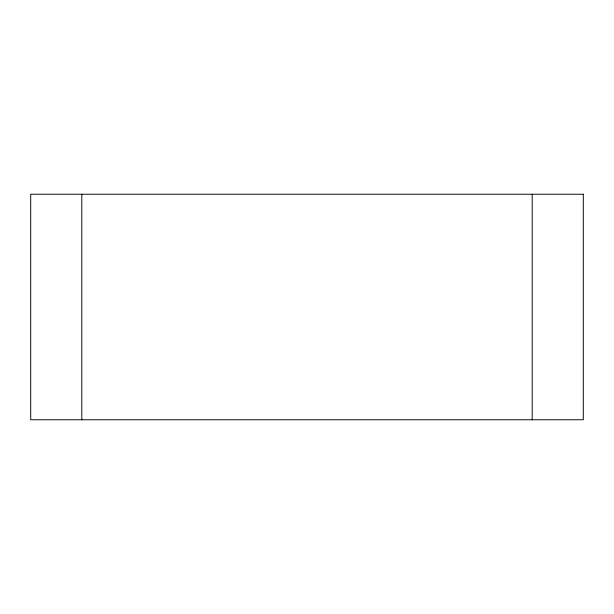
<?xml version="1.0" encoding="UTF-8"?>
<svg xmlns="http://www.w3.org/2000/svg" width="614" height="614" viewBox="0 0 614 614"><rect width="100%" height="100%" fill="white"/><g stroke="black" fill="none" stroke-linecap="round" stroke-linejoin="round"><path stroke-width="0.92" d="M532.2 194.239L532.2 419.761M81.8 194.239L81.8 419.761M583.3 194.239L30.7 194.239L30.7 419.761L583.3 419.761L583.3 194.239"/></g></svg>
